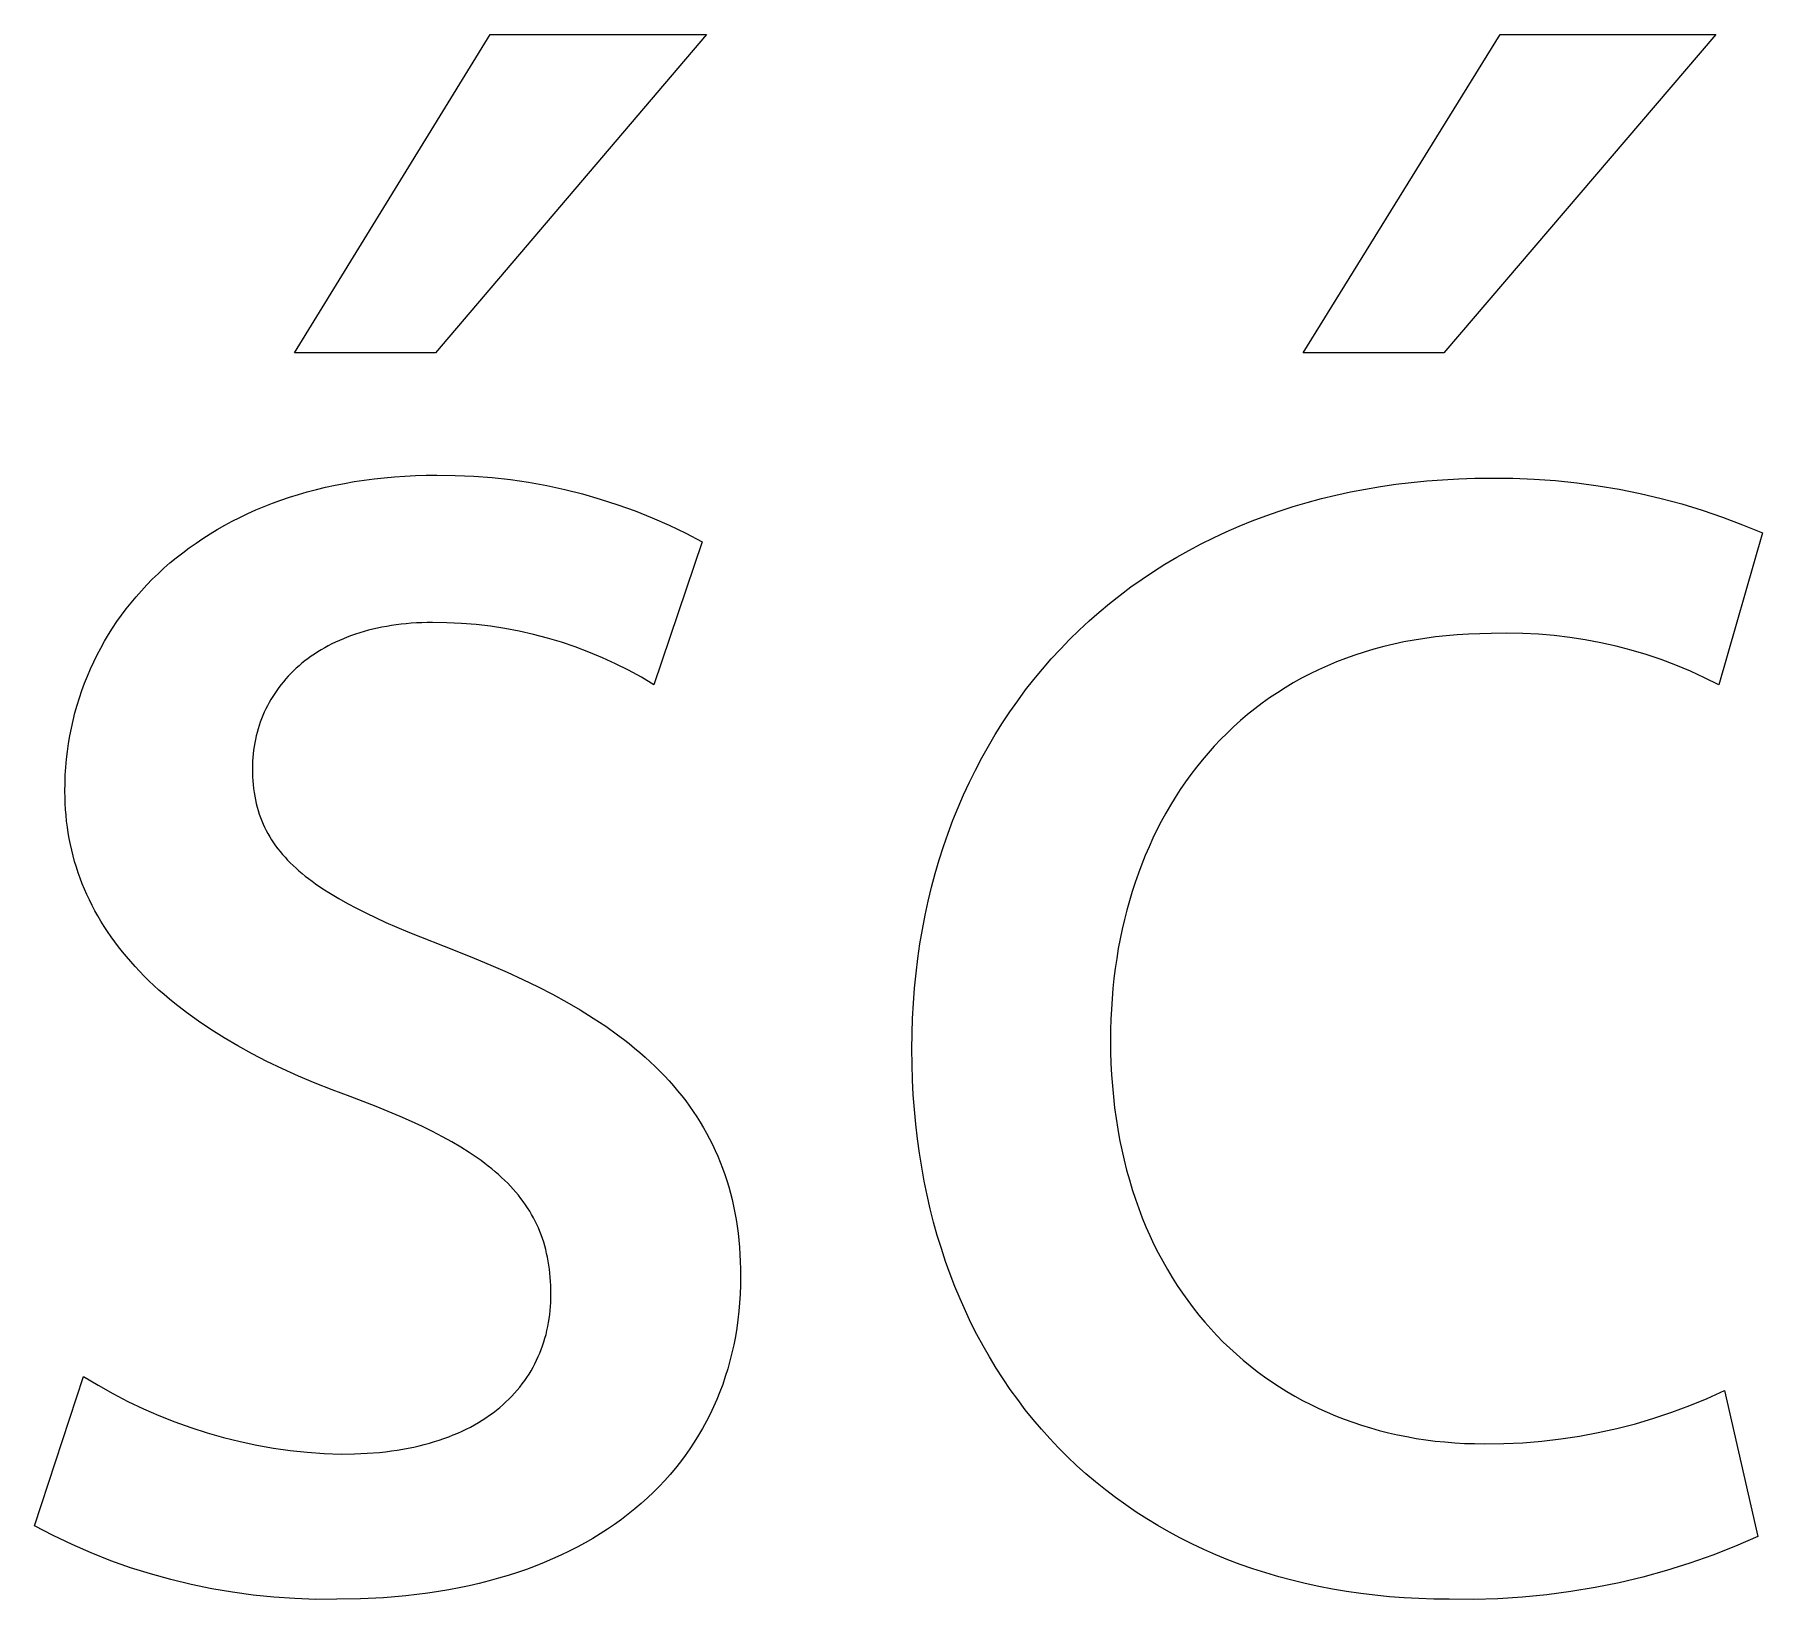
# Model space of a CAD drawing. Header units: millimetres. Extents: x -658 to 2773, y 81 to 2478.
# Drawn here: x 2308.68 to 2335.33, y 138.54 to 162.68 of the extents above; entities that cross this region are included whole.
import ezdxf

# ---------------------------------------------------------------- set-up
doc = ezdxf.new("R2010")
doc.units = ezdxf.units.MM
doc.header["$MEASUREMENT"] = 0
doc.layers.add('Domyślny', color=7, linetype='Continuous', true_color=0x000000)

msp = doc.modelspace()

# ---------------------------------------------------------------- linework, layer by layer
at = {"layer": 'Domyślny', "color": 18, "lineweight": 15, "true_color": 0x000000}
for p, q in [((2312.691, 157.767), (2315.707, 162.679)), ((2319.043, 162.679), (2314.862, 157.767)), ((2315.707, 162.679), (2319.043, 162.679)), ((2328.242, 157.767), (2331.281, 162.679)), ((2334.605, 162.679), (2330.413, 157.767)), ((2331.281, 162.679), (2334.605, 162.679)), ((2314.862, 157.767), (2312.691, 157.767)), ((2330.413, 157.767), (2328.242, 157.767)), ((2314.231, 155.857), (2314.391, 155.868)), ((2314.391, 155.868), (2314.554, 155.876)), ((2314.554, 155.876), (2314.718, 155.881)), ((2314.718, 155.881), (2314.885, 155.882)), ((2314.885, 155.882), (2315.169, 155.879)), ((2315.169, 155.879), (2315.453, 155.867)), ((2315.453, 155.867), (2315.736, 155.845)), ((2312.749, 155.584), (2312.887, 155.624)), ((2312.887, 155.624), (2313.028, 155.661)), ((2313.028, 155.661), (2313.17, 155.696)), ((2313.17, 155.696), (2313.315, 155.727)), ((2313.315, 155.727), (2313.462, 155.756)), ((2313.462, 155.756), (2313.612, 155.782)), ((2313.612, 155.782), (2313.763, 155.805)), ((2313.763, 155.805), (2313.917, 155.826)), ((2313.917, 155.826), (2314.073, 155.843)), ((2314.073, 155.843), (2314.231, 155.857)), ((2315.736, 155.845), (2316.018, 155.813)), ((2316.018, 155.813), (2316.299, 155.772)), ((2316.299, 155.772), (2316.579, 155.722)), ((2316.579, 155.722), (2316.857, 155.662)), ((2316.857, 155.662), (2317.132, 155.593)), ((2328.747, 155.574), (2328.973, 155.623)), ((2328.973, 155.623), (2329.202, 155.668)), ((2329.202, 155.668), (2329.434, 155.707)), ((2329.434, 155.707), (2329.67, 155.741)), ((2329.67, 155.741), (2329.908, 155.77)), ((2329.908, 155.77), (2330.149, 155.794)), ((2330.149, 155.794), (2330.394, 155.812)), ((2330.394, 155.812), (2330.641, 155.826)), ((2330.641, 155.826), (2330.891, 155.834)), ((2330.891, 155.834), (2331.144, 155.837)), ((2331.144, 155.837), (2331.474, 155.835)), ((2331.474, 155.835), (2331.805, 155.822)), ((2331.805, 155.822), (2332.134, 155.799)), ((2332.134, 155.799), (2332.463, 155.765)), ((2332.463, 155.765), (2332.791, 155.72)), ((2332.791, 155.72), (2333.117, 155.665)), ((2333.117, 155.665), (2333.441, 155.6)), ((2333.441, 155.6), (2333.762, 155.524)), ((2311.97, 155.289), (2312.094, 155.345)), ((2312.094, 155.345), (2312.22, 155.398)), ((2312.22, 155.398), (2312.349, 155.448)), ((2312.349, 155.448), (2312.48, 155.496)), ((2312.48, 155.496), (2312.614, 155.541)), ((2312.614, 155.541), (2312.749, 155.584)), ((2317.132, 155.593), (2317.405, 155.514)), ((2317.405, 155.514), (2317.676, 155.426)), ((2317.676, 155.426), (2317.943, 155.33)), ((2327.875, 155.329), (2328.088, 155.398)), ((2328.088, 155.398), (2328.305, 155.461)), ((2328.305, 155.461), (2328.524, 155.52)), ((2328.524, 155.52), (2328.747, 155.574)), ((2333.762, 155.524), (2334.081, 155.438)), ((2334.081, 155.438), (2334.398, 155.341)), ((2334.398, 155.341), (2334.71, 155.234)), ((2311.499, 155.044), (2311.613, 155.109)), ((2311.613, 155.109), (2311.73, 155.171)), ((2311.73, 155.171), (2311.849, 155.231)), ((2311.849, 155.231), (2311.97, 155.289)), ((2317.943, 155.33), (2318.207, 155.224)), ((2318.207, 155.224), (2318.467, 155.109)), ((2318.467, 155.109), (2318.723, 154.986)), ((2327.056, 155.009), (2327.256, 155.096)), ((2327.256, 155.096), (2327.459, 155.178)), ((2327.459, 155.178), (2327.665, 155.256)), ((2327.665, 155.256), (2327.875, 155.329)), ((2334.71, 155.234), (2335.02, 155.118)), ((2335.02, 155.118), (2335.325, 154.991)), ((2311.067, 154.762), (2311.171, 154.835)), ((2311.171, 154.835), (2311.278, 154.907)), ((2311.278, 154.907), (2311.387, 154.977)), ((2311.387, 154.977), (2311.499, 155.044)), ((2318.974, 154.854), (2318.232, 152.649)), ((2318.723, 154.986), (2318.974, 154.854)), ((2326.478, 154.722), (2326.668, 154.822)), ((2326.668, 154.822), (2326.86, 154.918)), ((2326.86, 154.918), (2327.056, 155.009)), ((2335.325, 154.991), (2334.651, 152.649)), ((2310.77, 154.528), (2310.867, 154.608)), ((2310.867, 154.608), (2310.966, 154.686)), ((2310.966, 154.686), (2311.067, 154.762)), ((2326.111, 154.509), (2326.293, 154.618)), ((2326.293, 154.618), (2326.478, 154.722)), ((2310.411, 154.188), (2310.497, 154.276)), ((2310.497, 154.276), (2310.585, 154.362)), ((2310.585, 154.362), (2310.676, 154.446)), ((2310.676, 154.446), (2310.77, 154.528)), ((2325.587, 154.158), (2325.758, 154.279)), ((2325.758, 154.279), (2325.933, 154.396)), ((2325.933, 154.396), (2326.111, 154.509)), ((2310.169, 153.914), (2310.247, 154.007)), ((2310.247, 154.007), (2310.328, 154.099)), ((2310.328, 154.099), (2310.411, 154.188)), ((2325.257, 153.904), (2325.42, 154.033)), ((2325.42, 154.033), (2325.587, 154.158)), ((2310.022, 153.722), (2310.094, 153.819)), ((2310.094, 153.819), (2310.169, 153.914)), ((2324.942, 153.633), (2325.098, 153.77)), ((2325.098, 153.77), (2325.257, 153.904)), ((2309.821, 153.423), (2309.885, 153.524)), ((2309.885, 153.524), (2309.952, 153.624)), ((2309.952, 153.624), (2310.022, 153.722)), ((2313.762, 153.47), (2313.696, 153.45)), ((2313.829, 153.489), (2313.762, 153.47)), ((2313.898, 153.506), (2313.829, 153.489)), ((2313.968, 153.522), (2313.898, 153.506)), ((2314.039, 153.537), (2313.968, 153.522)), ((2314.112, 153.55), (2314.039, 153.537)), ((2314.185, 153.562), (2314.112, 153.55)), ((2314.26, 153.573), (2314.185, 153.562)), ((2314.336, 153.583), (2314.26, 153.573)), ((2314.413, 153.591), (2314.336, 153.583)), ((2314.491, 153.597), (2314.413, 153.591)), ((2314.571, 153.602), (2314.491, 153.597)), ((2314.651, 153.606), (2314.571, 153.602)), ((2314.733, 153.608), (2314.651, 153.606)), ((2314.816, 153.609), (2314.733, 153.608)), ((2315.041, 153.606), (2314.816, 153.609)), ((2315.265, 153.596), (2315.041, 153.606)), ((2315.489, 153.577), (2315.265, 153.596)), ((2315.712, 153.551), (2315.489, 153.577)), ((2315.934, 153.517), (2315.712, 153.551)), ((2316.155, 153.475), (2315.934, 153.517)), ((2316.374, 153.426), (2316.155, 153.475)), ((2324.642, 153.348), (2324.79, 153.492)), ((2324.79, 153.492), (2324.942, 153.633)), ((2309.646, 153.11), (2309.701, 153.216)), ((2309.701, 153.216), (2309.76, 153.32)), ((2309.76, 153.32), (2309.821, 153.423)), ((2313.155, 153.219), (2313.101, 153.188)), ((2313.21, 153.249), (2313.155, 153.219)), ((2313.266, 153.278), (2313.21, 153.249)), ((2313.324, 153.306), (2313.266, 153.278)), ((2313.383, 153.333), (2313.324, 153.306)), ((2313.443, 153.359), (2313.383, 153.333)), ((2313.504, 153.384), (2313.443, 153.359)), ((2313.567, 153.407), (2313.504, 153.384)), ((2313.631, 153.429), (2313.567, 153.407)), ((2313.696, 153.45), (2313.631, 153.429)), ((2316.591, 153.369), (2316.374, 153.426)), ((2316.806, 153.304), (2316.591, 153.369)), ((2317.019, 153.232), (2316.806, 153.304)), ((2317.229, 153.153), (2317.019, 153.232)), ((2324.499, 153.199), (2324.642, 153.348)), ((2329.485, 153.239), (2329.334, 153.199)), ((2329.639, 153.276), (2329.485, 153.239)), ((2329.796, 153.31), (2329.639, 153.276)), ((2329.956, 153.339), (2329.796, 153.31)), ((2330.117, 153.365), (2329.956, 153.339)), ((2330.282, 153.387), (2330.117, 153.365)), ((2330.449, 153.405), (2330.282, 153.387)), ((2330.619, 153.419), (2330.449, 153.405)), ((2330.791, 153.429), (2330.619, 153.419)), ((2330.966, 153.436), (2330.791, 153.429)), ((2331.144, 153.438), (2330.966, 153.436)), ((2331.386, 153.443), (2331.144, 153.438)), ((2331.629, 153.44), (2331.386, 153.443)), ((2331.871, 153.428), (2331.629, 153.44)), ((2332.112, 153.408), (2331.871, 153.428)), ((2332.353, 153.38), (2332.112, 153.408)), ((2332.592, 153.343), (2332.353, 153.38)), ((2332.831, 153.298), (2332.592, 153.343)), ((2333.067, 153.245), (2332.831, 153.298)), ((2333.302, 153.184), (2333.067, 153.245)), ((2309.543, 152.894), (2309.593, 153.003)), ((2309.593, 153.003), (2309.646, 153.11)), ((2312.76, 152.942), (2312.716, 152.903)), ((2312.805, 152.98), (2312.76, 152.942)), ((2312.851, 153.017), (2312.805, 152.98)), ((2312.898, 153.053), (2312.851, 153.017)), ((2312.947, 153.088), (2312.898, 153.053)), ((2312.997, 153.123), (2312.947, 153.088)), ((2313.048, 153.156), (2312.997, 153.123)), ((2313.101, 153.188), (2313.048, 153.156)), ((2317.437, 153.066), (2317.229, 153.153)), ((2317.641, 152.973), (2317.437, 153.066)), ((2317.841, 152.872), (2317.641, 152.973)), ((2324.223, 152.891), (2324.359, 153.047)), ((2324.359, 153.047), (2324.499, 153.199)), ((2328.617, 152.943), (2328.481, 152.881)), ((2328.755, 153.001), (2328.617, 152.943)), ((2328.896, 153.055), (2328.755, 153.001)), ((2329.039, 153.107), (2328.896, 153.055)), ((2329.185, 153.154), (2329.039, 153.107)), ((2329.334, 153.199), (2329.185, 153.154)), ((2333.534, 153.115), (2333.302, 153.184)), ((2333.763, 153.037), (2333.534, 153.115)), ((2333.99, 152.952), (2333.763, 153.037)), ((2334.214, 152.859), (2333.99, 152.952)), ((2309.411, 152.561), (2309.452, 152.673)), ((2309.452, 152.673), (2309.496, 152.784)), ((2309.496, 152.784), (2309.543, 152.894)), ((2312.518, 152.696), (2312.483, 152.652)), ((2312.555, 152.739), (2312.518, 152.696)), ((2312.594, 152.781), (2312.555, 152.739)), ((2312.633, 152.823), (2312.594, 152.781)), ((2312.674, 152.863), (2312.633, 152.823)), ((2312.716, 152.903), (2312.674, 152.863)), ((2318.039, 152.764), (2317.841, 152.872)), ((2318.232, 152.649), (2318.039, 152.764)), ((2323.964, 152.569), (2324.091, 152.732)), ((2324.091, 152.732), (2324.223, 152.891)), ((2328.091, 152.678), (2327.967, 152.604)), ((2328.219, 152.749), (2328.091, 152.678)), ((2328.349, 152.817), (2328.219, 152.749)), ((2328.481, 152.881), (2328.349, 152.817)), ((2334.434, 152.758), (2334.214, 152.859)), ((2334.651, 152.649), (2334.434, 152.758)), ((2309.337, 152.332), (2309.373, 152.447)), ((2309.373, 152.447), (2309.411, 152.561)), ((2312.325, 152.422), (2312.298, 152.374)), ((2312.354, 152.47), (2312.325, 152.422)), ((2312.384, 152.516), (2312.354, 152.47)), ((2312.416, 152.562), (2312.384, 152.516)), ((2312.449, 152.608), (2312.416, 152.562)), ((2312.483, 152.652), (2312.449, 152.608)), ((2323.721, 152.233), (2323.841, 152.403)), ((2323.841, 152.403), (2323.964, 152.569)), ((2327.726, 152.446), (2327.609, 152.363)), ((2327.845, 152.526), (2327.726, 152.446)), ((2327.967, 152.604), (2327.845, 152.526)), ((2309.276, 152.099), (2309.305, 152.216)), ((2309.305, 152.216), (2309.337, 152.332)), ((2312.201, 152.175), (2312.181, 152.124)), ((2312.223, 152.226), (2312.201, 152.175)), ((2312.247, 152.276), (2312.223, 152.226)), ((2312.271, 152.325), (2312.247, 152.276)), ((2312.298, 152.374), (2312.271, 152.325)), ((2323.606, 152.06), (2323.721, 152.233)), ((2327.385, 152.188), (2327.277, 152.096)), ((2327.496, 152.277), (2327.385, 152.188)), ((2327.609, 152.363), (2327.496, 152.277)), ((2309.226, 151.862), (2309.25, 151.981)), ((2309.25, 151.981), (2309.276, 152.099)), ((2312.112, 151.914), (2312.099, 151.86)), ((2312.127, 151.967), (2312.112, 151.914)), ((2312.144, 152.02), (2312.127, 151.967)), ((2312.161, 152.072), (2312.144, 152.02)), ((2312.181, 152.124), (2312.161, 152.072)), ((2323.389, 151.704), (2323.496, 151.883)), ((2323.496, 151.883), (2323.606, 152.06)), ((2327.069, 151.904), (2326.969, 151.804)), ((2327.171, 152.001), (2327.069, 151.904)), ((2327.277, 152.096), (2327.171, 152.001)), ((2309.175, 151.5), (2309.189, 151.621)), ((2309.189, 151.621), (2309.206, 151.742)), ((2309.206, 151.742), (2309.226, 151.862)), ((2312.058, 151.641), (2312.052, 151.585)), ((2312.066, 151.696), (2312.058, 151.641)), ((2312.076, 151.752), (2312.066, 151.696)), ((2312.086, 151.806), (2312.076, 151.752)), ((2312.099, 151.86), (2312.086, 151.806)), ((2323.287, 151.521), (2323.389, 151.704)), ((2326.872, 151.701), (2326.777, 151.596)), ((2326.969, 151.804), (2326.872, 151.701)), ((2309.156, 151.254), (2309.164, 151.377)), ((2309.164, 151.377), (2309.175, 151.5)), ((2312.041, 151.416), (2312.04, 151.358)), ((2312.04, 151.358), (2312.041, 151.294)), ((2312.043, 151.472), (2312.041, 151.416)), ((2312.047, 151.529), (2312.043, 151.472)), ((2312.052, 151.585), (2312.047, 151.529)), ((2323.19, 151.334), (2323.287, 151.521)), ((2326.597, 151.377), (2326.511, 151.265)), ((2326.686, 151.488), (2326.597, 151.377)), ((2326.777, 151.596), (2326.686, 151.488)), ((2309.15, 151.004), (2309.151, 151.129)), ((2309.151, 151.129), (2309.156, 151.254)), ((2312.041, 151.294), (2312.043, 151.231)), ((2312.043, 151.231), (2312.047, 151.169)), ((2312.047, 151.169), (2312.052, 151.108)), ((2312.052, 151.108), (2312.058, 151.048)), ((2323.008, 150.953), (2323.096, 151.145)), ((2323.096, 151.145), (2323.19, 151.334)), ((2326.428, 151.15), (2326.348, 151.032)), ((2326.511, 151.265), (2326.428, 151.15)), ((2309.151, 150.911), (2309.15, 151.004)), ((2309.154, 150.819), (2309.151, 150.911)), ((2309.159, 150.727), (2309.154, 150.819)), ((2312.058, 151.048), (2312.066, 150.989)), ((2312.066, 150.989), (2312.076, 150.931)), ((2312.076, 150.931), (2312.087, 150.874)), ((2312.087, 150.874), (2312.1, 150.818)), ((2312.1, 150.818), (2312.114, 150.763)), ((2322.923, 150.758), (2323.008, 150.953)), ((2326.27, 150.912), (2326.196, 150.791)), ((2326.348, 151.032), (2326.27, 150.912)), ((2309.167, 150.636), (2309.159, 150.727)), ((2309.176, 150.545), (2309.167, 150.636)), ((2309.187, 150.454), (2309.176, 150.545)), ((2312.114, 150.763), (2312.129, 150.709)), ((2312.129, 150.709), (2312.146, 150.655)), ((2312.146, 150.655), (2312.165, 150.603)), ((2312.165, 150.603), (2312.185, 150.551)), ((2312.185, 150.551), (2312.206, 150.5)), ((2322.768, 150.358), (2322.843, 150.559)), ((2322.843, 150.559), (2322.923, 150.758)), ((2326.055, 150.54), (2325.989, 150.412)), ((2326.124, 150.666), (2326.055, 150.54)), ((2326.196, 150.791), (2326.124, 150.666)), ((2309.201, 150.364), (2309.187, 150.454)), ((2309.217, 150.275), (2309.201, 150.364)), ((2309.234, 150.186), (2309.217, 150.275)), ((2312.206, 150.5), (2312.229, 150.45)), ((2312.229, 150.45), (2312.254, 150.401)), ((2312.254, 150.401), (2312.28, 150.352)), ((2312.28, 150.352), (2312.307, 150.304)), ((2312.307, 150.304), (2312.337, 150.257)), ((2322.697, 150.154), (2322.768, 150.358)), ((2325.926, 150.282), (2325.866, 150.149)), ((2325.989, 150.412), (2325.926, 150.282)), ((2309.254, 150.098), (2309.234, 150.186)), ((2309.276, 150.01), (2309.254, 150.098)), ((2309.3, 149.923), (2309.276, 150.01)), ((2312.337, 150.257), (2312.367, 150.211)), ((2312.367, 150.211), (2312.399, 150.165)), ((2312.399, 150.165), (2312.433, 150.12)), ((2312.433, 150.12), (2312.468, 150.075)), ((2312.468, 150.075), (2312.505, 150.031)), ((2312.505, 150.031), (2312.544, 149.988)), ((2322.631, 149.947), (2322.697, 150.154)), ((2325.808, 150.015), (2325.754, 149.879)), ((2325.866, 150.149), (2325.808, 150.015)), ((2309.327, 149.836), (2309.3, 149.923)), ((2309.355, 149.75), (2309.327, 149.836)), ((2309.385, 149.665), (2309.355, 149.75)), ((2312.544, 149.988), (2312.584, 149.945)), ((2312.584, 149.945), (2312.625, 149.902)), ((2312.625, 149.902), (2312.668, 149.861)), ((2312.668, 149.861), (2312.713, 149.819)), ((2312.713, 149.819), (2312.759, 149.778)), ((2312.759, 149.778), (2312.807, 149.738)), ((2312.807, 149.738), (2312.856, 149.698)), ((2322.513, 149.526), (2322.57, 149.738)), ((2322.57, 149.738), (2322.631, 149.947)), ((2325.702, 149.741), (2325.653, 149.601)), ((2325.754, 149.879), (2325.702, 149.741)), ((2309.418, 149.58), (2309.385, 149.665)), ((2309.453, 149.495), (2309.418, 149.58)), ((2309.489, 149.412), (2309.453, 149.495)), ((2312.856, 149.698), (2312.907, 149.658)), ((2312.907, 149.658), (2312.96, 149.619)), ((2312.96, 149.619), (2313.014, 149.58)), ((2313.014, 149.58), (2313.127, 149.503)), ((2313.127, 149.503), (2313.247, 149.427)), ((2322.461, 149.311), (2322.513, 149.526)), ((2325.653, 149.601), (2325.607, 149.46)), ((2309.528, 149.329), (2309.489, 149.412)), ((2309.569, 149.246), (2309.528, 149.329)), ((2309.613, 149.164), (2309.569, 149.246)), ((2313.247, 149.427), (2313.373, 149.352)), ((2313.373, 149.352), (2313.505, 149.277)), ((2313.505, 149.277), (2313.644, 149.204)), ((2313.644, 149.204), (2313.79, 149.13)), ((2322.414, 149.093), (2322.461, 149.311)), ((2325.564, 149.317), (2325.524, 149.172)), ((2325.607, 149.46), (2325.564, 149.317)), ((2309.658, 149.083), (2309.613, 149.164)), ((2309.706, 149.002), (2309.658, 149.083)), ((2309.755, 148.922), (2309.706, 149.002)), ((2313.79, 149.13), (2314.1, 148.984)), ((2314.1, 148.984), (2314.438, 148.838)), ((2322.372, 148.873), (2322.414, 149.093)), ((2325.487, 149.026), (2325.453, 148.878)), ((2325.524, 149.172), (2325.487, 149.026)), ((2309.807, 148.842), (2309.755, 148.922)), ((2309.861, 148.763), (2309.807, 148.842)), ((2309.917, 148.685), (2309.861, 148.763)), ((2309.976, 148.608), (2309.917, 148.685)), ((2314.438, 148.838), (2315.193, 148.537)), ((2322.334, 148.651), (2322.372, 148.873)), ((2325.422, 148.729), (2325.393, 148.578)), ((2325.453, 148.878), (2325.422, 148.729)), ((2310.036, 148.531), (2309.976, 148.608)), ((2310.099, 148.455), (2310.036, 148.531)), ((2310.164, 148.379), (2310.099, 148.455)), ((2315.193, 148.537), (2315.46, 148.432)), ((2315.46, 148.432), (2315.718, 148.325)), ((2322.274, 148.199), (2322.302, 148.426)), ((2322.302, 148.426), (2322.334, 148.651)), ((2325.368, 148.426), (2325.346, 148.273)), ((2325.393, 148.578), (2325.368, 148.426)), ((2310.231, 148.304), (2310.164, 148.379)), ((2310.3, 148.23), (2310.231, 148.304)), ((2310.372, 148.156), (2310.3, 148.23)), ((2310.445, 148.083), (2310.372, 148.156)), ((2315.718, 148.325), (2315.969, 148.216)), ((2315.969, 148.216), (2316.211, 148.104)), ((2322.251, 147.969), (2322.274, 148.199)), ((2325.346, 148.273), (2325.326, 148.118)), ((2310.521, 148.011), (2310.445, 148.083)), ((2310.599, 147.94), (2310.521, 148.011)), ((2310.679, 147.869), (2310.599, 147.94)), ((2316.211, 148.104), (2316.445, 147.99)), ((2316.445, 147.99), (2316.67, 147.874)), ((2316.67, 147.874), (2316.887, 147.755)), ((2322.234, 147.737), (2322.251, 147.969)), ((2325.31, 147.962), (2325.296, 147.805)), ((2325.326, 148.118), (2325.31, 147.962)), ((2310.762, 147.799), (2310.679, 147.869)), ((2310.846, 147.73), (2310.762, 147.799)), ((2311.022, 147.593), (2310.846, 147.73)), ((2316.887, 147.755), (2317.096, 147.633)), ((2317.096, 147.633), (2317.296, 147.508)), ((2322.221, 147.503), (2322.234, 147.737)), ((2325.286, 147.647), (2325.278, 147.488)), ((2325.296, 147.805), (2325.286, 147.647)), ((2311.207, 147.46), (2311.022, 147.593)), ((2311.4, 147.329), (2311.207, 147.46)), ((2317.296, 147.508), (2317.489, 147.38)), ((2317.489, 147.38), (2317.672, 147.248)), ((2322.213, 147.267), (2322.221, 147.503)), ((2325.278, 147.488), (2325.274, 147.327)), ((2311.603, 147.202), (2311.4, 147.329)), ((2311.814, 147.078), (2311.603, 147.202)), ((2312.035, 146.956), (2311.814, 147.078)), ((2317.672, 147.248), (2317.761, 147.181)), ((2317.761, 147.181), (2317.848, 147.114)), ((2317.848, 147.114), (2317.932, 147.045)), ((2322.211, 147.029), (2322.213, 147.267)), ((2325.274, 147.327), (2325.272, 147.166)), ((2325.272, 147.166), (2325.274, 146.987)), ((2312.264, 146.838), (2312.035, 146.956)), ((2312.503, 146.724), (2312.264, 146.838)), ((2317.932, 147.045), (2318.014, 146.976)), ((2318.014, 146.976), (2318.095, 146.905)), ((2318.095, 146.905), (2318.173, 146.834)), ((2318.173, 146.834), (2318.249, 146.762)), ((2322.213, 146.792), (2322.211, 147.029)), ((2325.274, 146.987), (2325.279, 146.809)), ((2325.279, 146.809), (2325.288, 146.634)), ((2312.751, 146.612), (2312.503, 146.724)), ((2313.007, 146.504), (2312.751, 146.612)), ((2318.249, 146.762), (2318.323, 146.688)), ((2318.323, 146.688), (2318.395, 146.614)), ((2318.395, 146.614), (2318.465, 146.539)), ((2322.22, 146.557), (2322.213, 146.792)), ((2322.232, 146.325), (2322.22, 146.557)), ((2325.288, 146.634), (2325.301, 146.462)), ((2313.273, 146.399), (2313.007, 146.504)), ((2313.548, 146.298), (2313.273, 146.399)), ((2313.95, 146.144), (2313.548, 146.298)), ((2318.465, 146.539), (2318.532, 146.463)), ((2318.532, 146.463), (2318.598, 146.386)), ((2318.598, 146.386), (2318.661, 146.308)), ((2318.661, 146.308), (2318.722, 146.228)), ((2322.249, 146.096), (2322.232, 146.325)), ((2325.301, 146.462), (2325.316, 146.291)), ((2325.316, 146.291), (2325.336, 146.123)), ((2314.321, 145.99), (2313.95, 146.144)), ((2318.722, 146.228), (2318.781, 146.148)), ((2318.781, 146.148), (2318.838, 146.067)), ((2318.838, 146.067), (2318.893, 145.984)), ((2322.27, 145.869), (2322.249, 146.096)), ((2325.336, 146.123), (2325.358, 145.957)), ((2314.495, 145.912), (2314.321, 145.99)), ((2314.661, 145.834), (2314.495, 145.912)), ((2314.82, 145.756), (2314.661, 145.834)), ((2314.972, 145.677), (2314.82, 145.756)), ((2318.893, 145.984), (2318.946, 145.901)), ((2318.946, 145.901), (2318.997, 145.816)), ((2318.997, 145.816), (2319.045, 145.73)), ((2322.296, 145.645), (2322.27, 145.869)), ((2325.358, 145.957), (2325.384, 145.793)), ((2325.384, 145.793), (2325.413, 145.632)), ((2315.116, 145.597), (2314.972, 145.677)), ((2315.253, 145.516), (2315.116, 145.597)), ((2315.383, 145.434), (2315.253, 145.516)), ((2319.045, 145.73), (2319.091, 145.643)), ((2319.091, 145.643), (2319.136, 145.555)), ((2319.136, 145.555), (2319.178, 145.466)), ((2322.326, 145.423), (2322.296, 145.645)), ((2325.413, 145.632), (2325.446, 145.473)), ((2315.507, 145.351), (2315.383, 145.434)), ((2315.566, 145.309), (2315.507, 145.351)), ((2315.623, 145.266), (2315.566, 145.309)), ((2315.678, 145.224), (2315.623, 145.266)), ((2315.732, 145.181), (2315.678, 145.224)), ((2319.178, 145.466), (2319.218, 145.375)), ((2319.218, 145.375), (2319.255, 145.284)), ((2319.255, 145.284), (2319.291, 145.191)), ((2322.361, 145.205), (2322.326, 145.423)), ((2325.446, 145.473), (2325.482, 145.316)), ((2325.482, 145.316), (2325.521, 145.162)), ((2315.785, 145.137), (2315.732, 145.181)), ((2315.835, 145.093), (2315.785, 145.137)), ((2315.884, 145.049), (2315.835, 145.093)), ((2315.931, 145.004), (2315.884, 145.049)), ((2315.977, 144.959), (2315.931, 145.004)), ((2316.021, 144.913), (2315.977, 144.959)), ((2319.291, 145.191), (2319.325, 145.096)), ((2319.325, 145.096), (2319.356, 145.001)), ((2319.356, 145.001), (2319.385, 144.904)), ((2322.4, 144.989), (2322.361, 145.205)), ((2322.444, 144.776), (2322.4, 144.989)), ((2325.521, 145.162), (2325.563, 145.01)), ((2325.563, 145.01), (2325.608, 144.861)), ((2316.063, 144.867), (2316.021, 144.913)), ((2316.104, 144.82), (2316.063, 144.867)), ((2316.143, 144.773), (2316.104, 144.82)), ((2316.181, 144.725), (2316.143, 144.773)), ((2316.217, 144.677), (2316.181, 144.725)), ((2316.252, 144.628), (2316.217, 144.677)), ((2319.385, 144.904), (2319.412, 144.806)), ((2319.412, 144.806), (2319.437, 144.707)), ((2319.437, 144.707), (2319.46, 144.606)), ((2322.492, 144.565), (2322.444, 144.776)), ((2325.608, 144.861), (2325.656, 144.714)), ((2325.656, 144.714), (2325.708, 144.569)), ((2316.285, 144.579), (2316.252, 144.628)), ((2316.316, 144.529), (2316.285, 144.579)), ((2316.346, 144.478), (2316.316, 144.529)), ((2316.375, 144.427), (2316.346, 144.478)), ((2316.401, 144.375), (2316.375, 144.427)), ((2319.46, 144.606), (2319.48, 144.504)), ((2319.48, 144.504), (2319.499, 144.4)), ((2322.545, 144.358), (2322.492, 144.565)), ((2325.708, 144.569), (2325.762, 144.427)), ((2325.762, 144.427), (2325.819, 144.288)), ((2316.427, 144.323), (2316.401, 144.375)), ((2316.451, 144.27), (2316.427, 144.323)), ((2316.473, 144.216), (2316.451, 144.27)), ((2316.494, 144.161), (2316.473, 144.216)), ((2316.514, 144.106), (2316.494, 144.161)), ((2319.499, 144.4), (2319.515, 144.296)), ((2319.515, 144.296), (2319.529, 144.189)), ((2319.529, 144.189), (2319.541, 144.082)), ((2322.602, 144.153), (2322.545, 144.358)), ((2322.664, 143.952), (2322.602, 144.153)), ((2325.819, 144.288), (2325.88, 144.151)), ((2325.88, 144.151), (2325.943, 144.016)), ((2316.532, 144.05), (2316.514, 144.106)), ((2316.549, 143.993), (2316.532, 144.05)), ((2316.564, 143.936), (2316.549, 143.993)), ((2316.578, 143.877), (2316.564, 143.936)), ((2316.591, 143.818), (2316.578, 143.877)), ((2319.541, 144.082), (2319.551, 143.973)), ((2319.551, 143.973), (2319.559, 143.862)), ((2322.729, 143.753), (2322.664, 143.952)), ((2325.943, 144.016), (2326.009, 143.884)), ((2326.009, 143.884), (2326.078, 143.755)), ((2316.602, 143.758), (2316.591, 143.818)), ((2316.612, 143.697), (2316.602, 143.758)), ((2316.621, 143.636), (2316.612, 143.697)), ((2316.628, 143.573), (2316.621, 143.636)), ((2319.559, 143.862), (2319.564, 143.75)), ((2319.564, 143.75), (2319.567, 143.637)), ((2319.567, 143.637), (2319.568, 143.522)), ((2322.799, 143.558), (2322.729, 143.753)), ((2326.078, 143.755), (2326.15, 143.628)), ((2326.15, 143.628), (2326.224, 143.504)), ((2316.634, 143.51), (2316.628, 143.573)), ((2316.638, 143.446), (2316.634, 143.51)), ((2316.641, 143.381), (2316.638, 143.446)), ((2316.643, 143.315), (2316.641, 143.381)), ((2319.567, 143.385), (2319.562, 143.25)), ((2319.568, 143.522), (2319.567, 143.385)), ((2322.874, 143.366), (2322.799, 143.558)), ((2322.952, 143.177), (2322.874, 143.366)), ((2326.224, 143.504), (2326.301, 143.383)), ((2326.301, 143.383), (2326.381, 143.264)), ((2316.637, 143.057), (2316.641, 143.12)), ((2316.641, 143.12), (2316.643, 143.184)), ((2316.644, 143.248), (2316.643, 143.315)), ((2316.643, 143.184), (2316.644, 143.248)), ((2319.553, 143.116), (2319.542, 142.984)), ((2319.562, 143.25), (2319.553, 143.116)), ((2323.035, 142.991), (2322.952, 143.177)), ((2326.381, 143.264), (2326.463, 143.148)), ((2326.463, 143.148), (2326.549, 143.035)), ((2316.607, 142.809), (2316.617, 142.87)), ((2316.617, 142.87), (2316.625, 142.932)), ((2316.625, 142.932), (2316.632, 142.994)), ((2316.632, 142.994), (2316.637, 143.057)), ((2319.527, 142.853), (2319.509, 142.723)), ((2319.542, 142.984), (2319.527, 142.853)), ((2323.121, 142.808), (2323.035, 142.991)), ((2326.549, 143.035), (2326.636, 142.924)), ((2326.636, 142.924), (2326.726, 142.817)), ((2326.726, 142.817), (2326.819, 142.712)), ((2316.534, 142.511), (2316.552, 142.569)), ((2316.552, 142.569), (2316.568, 142.628)), ((2316.568, 142.628), (2316.582, 142.688)), ((2316.582, 142.688), (2316.595, 142.748)), ((2316.595, 142.748), (2316.607, 142.809)), ((2319.488, 142.595), (2319.463, 142.468)), ((2319.509, 142.723), (2319.488, 142.595)), ((2323.212, 142.628), (2323.121, 142.808)), ((2323.307, 142.452), (2323.212, 142.628)), ((2326.819, 142.712), (2326.914, 142.609)), ((2326.914, 142.609), (2327.012, 142.51)), ((2316.423, 142.229), (2316.449, 142.284)), ((2316.449, 142.284), (2316.473, 142.34)), ((2316.473, 142.34), (2316.495, 142.396)), ((2316.495, 142.396), (2316.515, 142.453)), ((2316.515, 142.453), (2316.534, 142.511)), ((2319.435, 142.343), (2319.404, 142.219)), ((2319.463, 142.468), (2319.435, 142.343)), ((2323.406, 142.279), (2323.307, 142.452)), ((2323.509, 142.109), (2323.406, 142.279)), ((2327.012, 142.51), (2327.112, 142.413)), ((2327.112, 142.413), (2327.214, 142.32)), ((2327.214, 142.32), (2327.319, 142.229)), ((2316.273, 141.965), (2316.307, 142.016)), ((2316.307, 142.016), (2316.338, 142.068)), ((2316.338, 142.068), (2316.368, 142.121)), ((2316.368, 142.121), (2316.397, 142.174)), ((2316.397, 142.174), (2316.423, 142.229)), ((2319.37, 142.097), (2319.332, 141.976)), ((2319.404, 142.219), (2319.37, 142.097)), ((2323.616, 141.943), (2323.509, 142.109)), ((2327.319, 142.229), (2327.426, 142.141)), ((2327.426, 142.141), (2327.535, 142.056)), ((2327.535, 142.056), (2327.646, 141.974)), ((2308.682, 139.672), (2309.436, 141.98)), ((2309.436, 141.98), (2309.66, 141.843)), ((2309.66, 141.843), (2309.889, 141.715)), ((2316.084, 141.721), (2316.125, 141.768)), ((2316.125, 141.768), (2316.164, 141.816)), ((2316.164, 141.816), (2316.202, 141.865)), ((2316.202, 141.865), (2316.239, 141.914)), ((2316.239, 141.914), (2316.273, 141.965)), ((2319.292, 141.857), (2319.248, 141.74)), ((2319.332, 141.976), (2319.292, 141.857)), ((2323.726, 141.78), (2323.616, 141.943)), ((2323.841, 141.621), (2323.726, 141.78)), ((2327.646, 141.974), (2327.76, 141.895)), ((2327.76, 141.895), (2327.876, 141.819)), ((2327.876, 141.819), (2327.993, 141.746)), ((2327.993, 141.746), (2328.113, 141.676)), ((2334.475, 141.641), (2334.742, 141.763)), ((2334.742, 141.763), (2335.256, 139.512)), ((2309.889, 141.715), (2310.122, 141.594)), ((2310.122, 141.594), (2310.359, 141.481)), ((2310.359, 141.481), (2310.6, 141.376)), ((2315.803, 141.459), (2315.854, 141.5)), ((2315.854, 141.5), (2315.903, 141.542)), ((2315.903, 141.542), (2315.951, 141.585)), ((2315.951, 141.585), (2315.997, 141.63)), ((2315.997, 141.63), (2316.041, 141.675)), ((2316.041, 141.675), (2316.084, 141.721)), ((2319.151, 141.51), (2319.098, 141.397)), ((2319.201, 141.624), (2319.151, 141.51)), ((2319.248, 141.74), (2319.201, 141.624)), ((2323.959, 141.465), (2323.841, 141.621)), ((2328.113, 141.676), (2328.235, 141.609)), ((2328.235, 141.609), (2328.359, 141.545)), ((2328.359, 141.545), (2328.485, 141.484)), ((2328.485, 141.484), (2328.613, 141.426)), ((2333.927, 141.426), (2334.203, 141.529)), ((2334.203, 141.529), (2334.475, 141.641)), ((2310.6, 141.376), (2310.844, 141.279)), ((2310.844, 141.279), (2311.092, 141.19)), ((2315.403, 141.199), (2315.465, 141.233)), ((2315.465, 141.233), (2315.525, 141.268)), ((2315.525, 141.268), (2315.584, 141.304)), ((2315.584, 141.304), (2315.642, 141.341)), ((2315.642, 141.341), (2315.697, 141.379)), ((2315.697, 141.379), (2315.751, 141.418)), ((2315.751, 141.418), (2315.803, 141.459)), ((2319.042, 141.287), (2318.983, 141.178)), ((2319.098, 141.397), (2319.042, 141.287)), ((2324.082, 141.313), (2323.959, 141.465)), ((2324.208, 141.165), (2324.082, 141.313)), ((2328.613, 141.426), (2328.742, 141.372)), ((2328.742, 141.372), (2328.874, 141.32)), ((2328.874, 141.32), (2329.007, 141.272)), ((2329.007, 141.272), (2329.142, 141.227)), ((2329.142, 141.227), (2329.279, 141.185)), ((2333.081, 141.176), (2333.366, 141.25)), ((2333.366, 141.25), (2333.648, 141.333)), ((2333.648, 141.333), (2333.927, 141.426)), ((2311.092, 141.19), (2311.342, 141.11)), ((2311.342, 141.11), (2311.595, 141.039)), ((2311.595, 141.039), (2311.85, 140.976)), ((2311.85, 140.976), (2312.107, 140.921)), ((2314.69, 140.929), (2314.769, 140.95)), ((2314.769, 140.95), (2314.846, 140.973)), ((2314.846, 140.973), (2314.922, 140.997)), ((2314.922, 140.997), (2314.995, 141.022)), ((2314.995, 141.022), (2315.067, 141.049)), ((2315.067, 141.049), (2315.138, 141.076)), ((2315.138, 141.076), (2315.206, 141.105)), ((2315.206, 141.105), (2315.274, 141.136)), ((2315.274, 141.136), (2315.339, 141.167)), ((2315.339, 141.167), (2315.403, 141.199)), ((2318.855, 140.965), (2318.787, 140.862)), ((2318.92, 141.071), (2318.855, 140.965)), ((2318.983, 141.178), (2318.92, 141.071)), ((2324.338, 141.02), (2324.208, 141.165)), ((2324.471, 140.879), (2324.338, 141.02)), ((2329.279, 141.185), (2329.417, 141.146)), ((2329.417, 141.146), (2329.557, 141.111)), ((2329.557, 141.111), (2329.699, 141.079)), ((2329.699, 141.079), (2329.842, 141.05)), ((2329.842, 141.05), (2329.987, 141.024)), ((2329.987, 141.024), (2330.133, 141.002)), ((2330.133, 141.002), (2330.281, 140.983)), ((2330.281, 140.983), (2330.43, 140.968)), ((2330.43, 140.968), (2330.581, 140.956)), ((2330.581, 140.956), (2330.733, 140.947)), ((2330.733, 140.947), (2330.886, 140.942)), ((2331.335, 140.944), (2331.629, 140.957)), ((2331.629, 140.957), (2331.922, 140.981)), ((2331.922, 140.981), (2332.214, 141.015)), ((2332.214, 141.015), (2332.505, 141.058)), ((2332.505, 141.058), (2332.794, 141.112)), ((2332.794, 141.112), (2333.081, 141.176)), ((2312.107, 140.921), (2312.365, 140.875)), ((2312.365, 140.875), (2312.625, 140.838)), ((2312.625, 140.838), (2312.887, 140.81)), ((2312.887, 140.81), (2313.148, 140.791)), ((2313.148, 140.791), (2313.411, 140.78)), ((2313.411, 140.78), (2313.614, 140.783)), ((2313.614, 140.783), (2313.811, 140.793)), ((2313.811, 140.793), (2314, 140.808)), ((2314, 140.808), (2314.092, 140.818)), ((2314.092, 140.818), (2314.183, 140.83)), ((2314.183, 140.83), (2314.272, 140.843)), ((2314.272, 140.843), (2314.359, 140.857)), ((2314.359, 140.857), (2314.444, 140.873)), ((2314.444, 140.873), (2314.528, 140.89)), ((2314.528, 140.89), (2314.61, 140.909)), ((2314.61, 140.909), (2314.69, 140.929)), ((2318.715, 140.76), (2318.641, 140.661)), ((2318.787, 140.862), (2318.715, 140.76)), ((2324.608, 140.741), (2324.471, 140.879)), ((2324.749, 140.607), (2324.608, 140.741)), ((2330.886, 140.942), (2331.041, 140.94)), ((2331.041, 140.94), (2331.335, 140.944)), ((2318.483, 140.467), (2318.399, 140.373)), ((2318.563, 140.563), (2318.483, 140.467)), ((2318.641, 140.661), (2318.563, 140.563)), ((2324.893, 140.478), (2324.749, 140.607)), ((2325.041, 140.351), (2324.893, 140.478)), ((2318.223, 140.192), (2318.131, 140.104)), ((2318.313, 140.281), (2318.223, 140.192)), ((2318.399, 140.373), (2318.313, 140.281)), ((2325.193, 140.229), (2325.041, 140.351)), ((2325.348, 140.111), (2325.193, 140.229)), ((2317.938, 139.935), (2317.837, 139.853)), ((2318.036, 140.018), (2317.938, 139.935)), ((2318.131, 140.104), (2318.036, 140.018)), ((2325.507, 139.997), (2325.348, 140.111)), ((2325.668, 139.886), (2325.507, 139.997)), ((2325.834, 139.78), (2325.668, 139.886)), ((2308.969, 139.523), (2308.682, 139.672)), ((2317.516, 139.622), (2317.404, 139.55)), ((2317.626, 139.697), (2317.516, 139.622)), ((2317.733, 139.774), (2317.626, 139.697)), ((2317.837, 139.853), (2317.733, 139.774)), ((2326.002, 139.678), (2325.834, 139.78)), ((2326.174, 139.58), (2326.002, 139.678)), ((2309.261, 139.385), (2308.969, 139.523)), ((2309.557, 139.256), (2309.261, 139.385)), ((2317.049, 139.346), (2316.926, 139.283)), ((2317.17, 139.412), (2317.049, 139.346)), ((2317.288, 139.48), (2317.17, 139.412)), ((2317.404, 139.55), (2317.288, 139.48)), ((2326.35, 139.486), (2326.174, 139.58)), ((2326.528, 139.396), (2326.35, 139.486)), ((2326.71, 139.311), (2326.528, 139.396)), ((2334.91, 139.362), (2334.559, 139.224)), ((2335.256, 139.512), (2334.91, 139.362)), ((2309.858, 139.137), (2309.557, 139.256)), ((2310.163, 139.029), (2309.858, 139.137)), ((2316.538, 139.107), (2316.403, 139.054)), ((2316.67, 139.163), (2316.538, 139.107)), ((2316.799, 139.222), (2316.67, 139.163)), ((2316.926, 139.283), (2316.799, 139.222)), ((2326.895, 139.229), (2326.71, 139.311)), ((2327.083, 139.152), (2326.895, 139.229)), ((2327.274, 139.08), (2327.083, 139.152)), ((2327.469, 139.012), (2327.274, 139.08)), ((2334.204, 139.099), (2333.844, 138.986)), ((2334.559, 139.224), (2334.204, 139.099)), ((2310.471, 138.932), (2310.163, 139.029)), ((2310.782, 138.845), (2310.471, 138.932)), ((2311.096, 138.768), (2310.782, 138.845)), ((2315.689, 138.824), (2315.538, 138.786)), ((2315.837, 138.865), (2315.689, 138.824)), ((2315.983, 138.908), (2315.837, 138.865)), ((2316.126, 138.954), (2315.983, 138.908)), ((2316.266, 139.003), (2316.126, 138.954)), ((2316.403, 139.054), (2316.266, 139.003)), ((2327.666, 138.948), (2327.469, 139.012)), ((2327.866, 138.889), (2327.666, 138.948)), ((2328.07, 138.834), (2327.866, 138.889)), ((2328.276, 138.784), (2328.07, 138.834)), ((2333.481, 138.885), (2333.114, 138.797)), ((2333.844, 138.986), (2333.481, 138.885)), ((2311.413, 138.703), (2311.096, 138.768)), ((2311.732, 138.649), (2311.413, 138.703)), ((2312.052, 138.605), (2311.732, 138.649)), ((2312.373, 138.572), (2312.052, 138.605)), ((2312.696, 138.551), (2312.373, 138.572)), ((2313.019, 138.54), (2312.696, 138.551)), ((2313.708, 138.547), (2313.342, 138.541)), ((2314.064, 138.565), (2313.708, 138.547)), ((2314.238, 138.578), (2314.064, 138.565)), ((2314.409, 138.594), (2314.238, 138.578)), ((2314.578, 138.613), (2314.409, 138.594)), ((2314.745, 138.635), (2314.578, 138.613)), ((2314.909, 138.66), (2314.745, 138.635)), ((2315.07, 138.687), (2314.909, 138.66)), ((2315.229, 138.717), (2315.07, 138.687)), ((2315.385, 138.75), (2315.229, 138.717)), ((2315.538, 138.786), (2315.385, 138.75)), ((2328.485, 138.738), (2328.276, 138.784)), ((2328.697, 138.697), (2328.485, 138.738)), ((2328.912, 138.661), (2328.697, 138.697)), ((2329.13, 138.629), (2328.912, 138.661)), ((2329.35, 138.603), (2329.13, 138.629)), ((2329.573, 138.581), (2329.35, 138.603)), ((2329.799, 138.563), (2329.573, 138.581)), ((2330.028, 138.551), (2329.799, 138.563)), ((2330.259, 138.544), (2330.028, 138.551)), ((2331.247, 138.549), (2330.87, 138.539)), ((2331.623, 138.573), (2331.247, 138.549)), ((2331.999, 138.61), (2331.623, 138.573)), ((2332.372, 138.659), (2331.999, 138.61)), ((2332.744, 138.722), (2332.372, 138.659)), ((2333.114, 138.797), (2332.744, 138.722)), ((2313.342, 138.541), (2313.019, 138.54)), ((2330.493, 138.541), (2330.259, 138.544)), ((2330.87, 138.539), (2330.493, 138.541))]:
    msp.add_line(p, q, dxfattribs=at)

doc.saveas('drawing.dxf')
